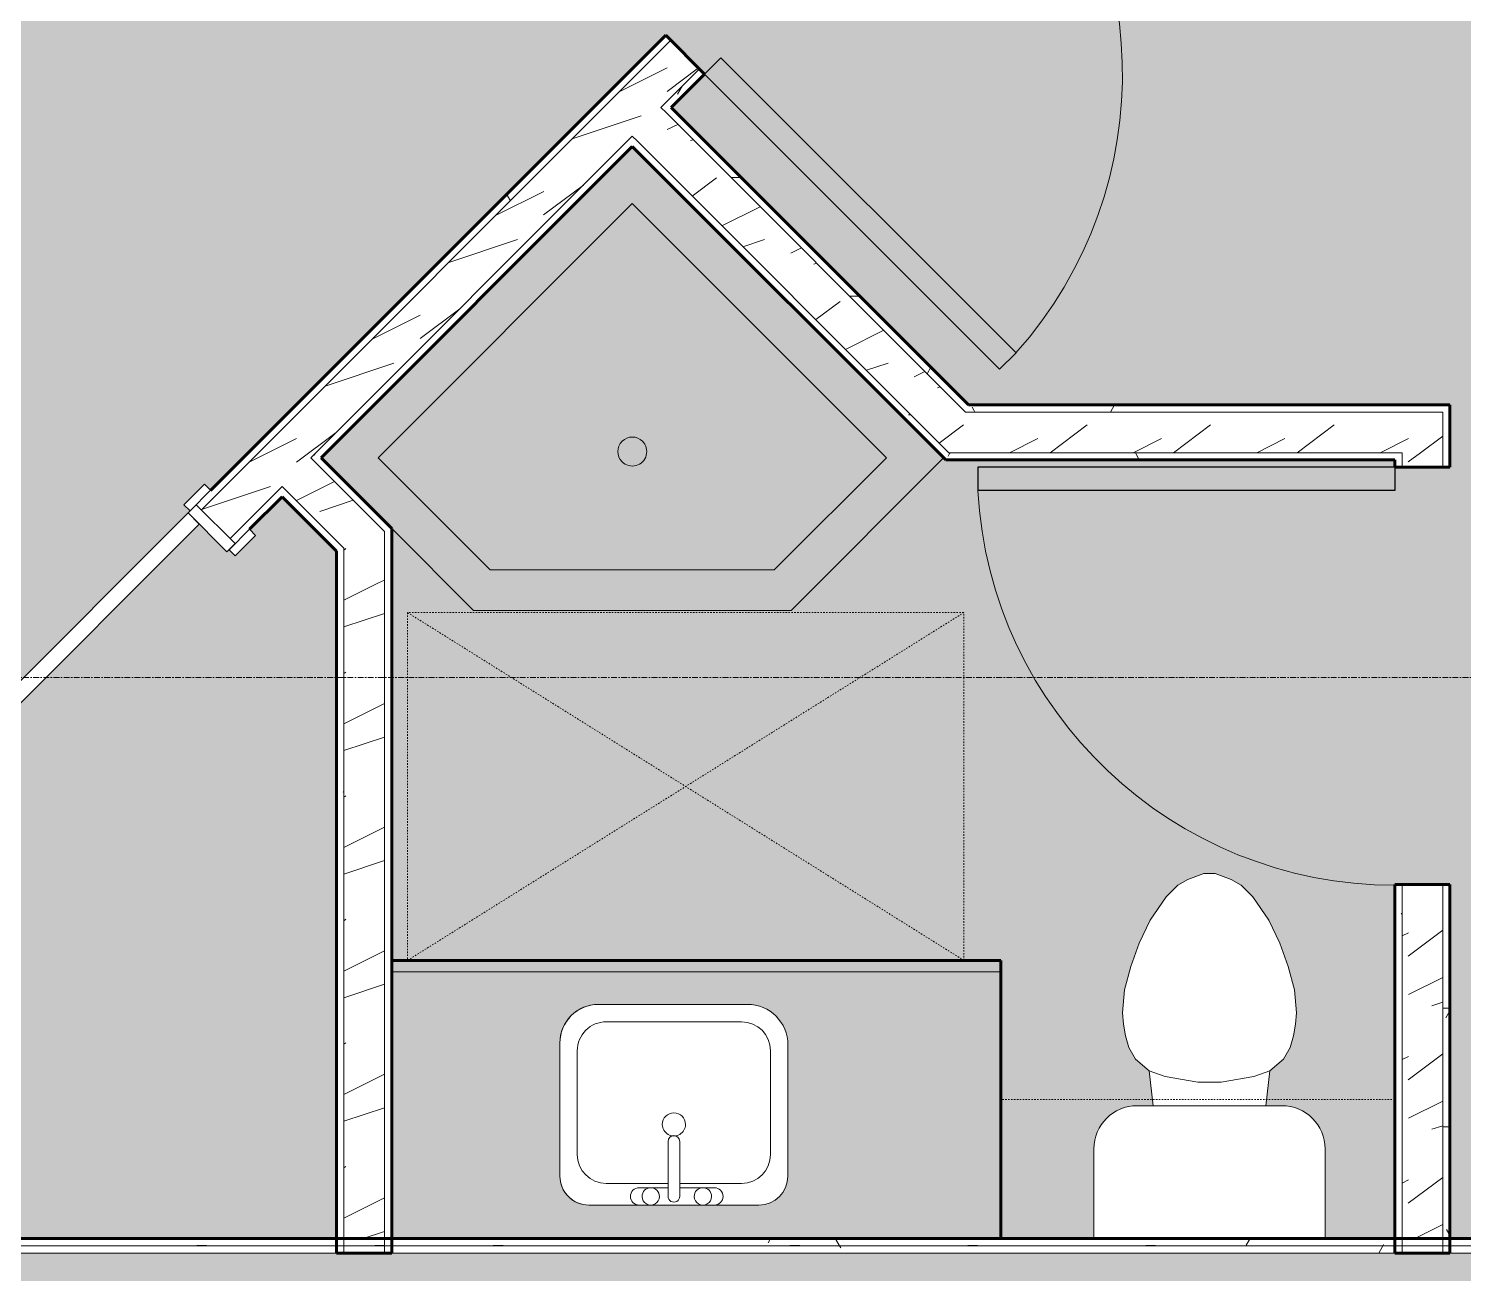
# Model space of a CAD drawing. Header units: inches. Extents: x -4105 to -1989, y 9836 to 11159.
# Drawn here: x -2390.2 to -2266.3, y 10415.8 to 10523.2 of the extents above; entities that cross this region are included whole.
import ezdxf

# ---------------------------------------------------------------- set-up
doc = ezdxf.new("R2010")
doc.units = ezdxf.units.IN
doc.header["$MEASUREMENT"] = 0
doc.linetypes.add('Dash', pattern=[0.25, 0.125, -0.125])
doc.linetypes.add('Grid Line 1_2_', pattern=[0.875, 0.5, -0.125, 0.125, -0.125])
for name, color, linetype, lineweight in [('0-1', 7, 'Continuous', 5), ('0-2', 7, 'Continuous', 9), ('A-AREA-PATT-2', 141, 'Continuous', 9), ('A-DOOR-1', 7, 'Continuous', 9), ('A-DOOR-2', 50, 'Continuous', 30), ('A-DOOR-FRAM-1', 50, 'Continuous', 30), ('A-GENM-HDLN-1', 7, 'Dash', 9), ('A-WALL', 113, 'Continuous', 18), ('A-WALL-2', 250, 'Continuous', 60), ('A-WALL-3', 10, 'Continuous', 18), ('A-WALL-PATT-1', 7, 'Continuous', 9), ('A-WALL-PATT-2', 253, 'Continuous', 9), ('A-WALL-PATT-4', 111, 'Continuous', 9), ('I-WALL-2', 2, 'Continuous', 60), ('P-SANR-FIXT-2', 7, 'Continuous', 9), ('Q-CASE-1', 253, 'Continuous', 9), ('Q-CASE-2', 250, 'Continuous', 60), ('Q-CASE-3', 7, 'Continuous', 9), ('Q-CASE-HDLN-1', 7, 'Dash', 9), ('S-GRID-1', 1, 'Grid Line 1_2_', 9)]:
    doc.layers.add(name, color=color, linetype=linetype, lineweight=lineweight)
pattern_1 = [(0, (0, -1194), (20.48, 5.12), [0.845, -14.515, 0.845, -14.515, -81.92]), (0, (0, -1194), (20.48, 5.12), [-30.72, 0.845, -29.875, 0.845, -14.515, -35.84]), (0, (0, -1194), (20.48, 5.12), [-76.8, 0.845, -9.395, 0.845, -24.755]), (120, (7.68, -1191.44), (-14.67405, 15.1762003), [0.845, -14.515, 0.845, -14.515, -81.92]), (120, (7.68, -1191.44), (-14.67405, 15.1762003), [-30.72, 0.845, -29.875, 0.845, -14.515, -35.84]), (120, (7.68, -1191.44), (-14.67405, 15.1762003), [-76.8, 0.845, -9.395, 0.845, -24.755]), (240, (10.24, -1181.2), (-5.80595, -20.2962003), [0.845, -14.515, 0.845, -14.515, -81.92]), (240, (10.24, -1181.2), (-5.80595, -20.2962003), [-30.72, 0.845, -29.875, 0.845, -14.515, -35.84]), (240, (10.24, -1181.2), (-5.80595, -20.2962003), [-76.8, 0.845, -9.395, 0.845, -24.755])]
pattern_2 = [(216.87, (4.265, -1183.338), (31.9871619, 21.32545714), [5.331, -47.981]), (206.565, (10.662, -1186.536), (-10.662476, -10.6620098), [11.921, -11.921]), (198.435, (10.662, -1191.868), (-21.32449365, -10.6625869), [6.744, -26.974])]

# ---------------------------------------------------------------- blocks, each defined once
blk = doc.blocks.new('Single-Flush - 36_ x 84_-1372839-ENLARGED FLOOR PLAN - 3RD FLOOR PLAN - WEST')
at = {"layer": 'A-DOOR-1'}
blk.add_arc((18, 2.37), 36.07, 93.1789, 180, dxfattribs=at)
at = {"layer": 'A-DOOR-2'}
for p, q in [((16, 2.37), (16, 38.39)), ((18, 38.39), (16, 38.39)), ((18, 2.37), (18, 38.39)), ((18, 2.37), (16, 2.37))]:
    blk.add_line(p, q, dxfattribs=at)
blk = doc.blocks.new('FOLDING_SLIDING CLOSET - 72_ x 80_-1372885-ENLARGED FLOOR PLAN - 3RD FLOOR PLAN - WEST')
at = {"layer": 'A-DOOR-1'}
for p, q in [((-38.75, 3.25), (-36.25, 3.25)), ((-38.75, 2.5), (-38.75, 3.25)), ((-36.25, 2.5), (-38.75, 2.5)), ((-36.25, 3.25), (-36.25, 2.5)), ((36.25, 3.25), (38.75, 3.25)), ((36.25, 2.5), (36.25, 3.25)), ((38.75, 2.5), (36.25, 2.5)), ((38.75, 3.25), (38.75, 2.5)), ((-38.75, -2.25), (-36.25, -2.25)), ((-38.75, -3), (-38.75, -2.25)), ((-36.25, -2.25), (-36.25, -3)), ((36.25, -2.25), (38.75, -2.25)), ((36.25, -3), (36.25, -2.25)), ((38.75, -2.25), (38.75, -3)), ((-36.25, -3), (-38.75, -3)), ((38.75, -3), (36.25, -3))]:
    blk.add_line(p, q, dxfattribs=at)
at = {"layer": 'A-DOOR-2'}
for p, q in [((-1, 0.5), (36, 0.5)), ((-1, -0.875), (-1, 0.5)), ((36, 0.5), (36, -0.875)), ((-36, -0.875), (1, -0.875)), ((-36, -2.25), (-36, -0.875)), ((36, -0.875), (-1, -0.875)), ((1, -0.875), (1, -2.25)), ((1, -2.25), (-36, -2.25))]:
    blk.add_line(p, q, dxfattribs=at)
at = {"layer": 'A-DOOR-FRAM-1'}
for p, q in [((-37, 2.5), (-36, 2.5)), ((-37, -2.25), (-37, 2.5)), ((-36, 2.5), (-36, -2.25)), ((36, 2.5), (37, 2.5)), ((36, -2.25), (36, 2.5)), ((37, 2.5), (37, -2.25)), ((-36, -2.25), (-37, -2.25)), ((37, -2.25), (36, -2.25))]:
    blk.add_line(p, q, dxfattribs=at)
blk = doc.blocks.new('M_Sink Vanity-Square - 500 x 440mm-1352614-ENLARGED FLOOR PLAN - 3RD FLOOR PLAN - WEST')
at = {"layer": 'P-SANR-FIXT-2'}
for p, q in [((7.96, 7.09), (-6.72, 7.09)), ((7.96, 7.09), (-6.72, 7.09)), ((3.62, 7.09), (-2.88, 7.09)), ((0.12, 6.33), (0.12, 1.59)), ((1.12, 6.33), (1.12, 1.59)), ((0.12, 5.22), (-5.22, 5.22)), ((-2.88, 5.59), (0.12, 5.59)), ((1.12, 5.59), (3.62, 5.59)), ((6.46, 5.22), (1.12, 5.22)), ((-9.22, 4.59), (-9.22, -6.73)), ((-9.22, 4.59), (-9.22, -6.73)), ((10.46, -6.91), (10.46, 4.59)), ((10.46, -6.91), (10.46, 4.59)), ((-7.72, 2.72), (-7.72, -6.23)), ((8.96, -6.23), (8.96, 2.72)), ((-5.22, -8.73), (6.46, -8.73)), ((-5.72, -10.23), (7.14, -10.23)), ((-5.72, -10.23), (7.14, -10.23))]:
    blk.add_line(p, q, dxfattribs=at)
for centre, radius, start, end in [((-6.72, 4.59), 2.5, 90, 180), ((-6.72, 4.59), 2.5, 90, 180), ((-2.88, 6.34), 0.75, 90, 270), ((-1.88, 6.34), 0.75, 360, 180), ((-1.88, 6.34), 0.75, 180, 0), ((0.62, 6.33), 0.5, 360, 180), ((2.62, 6.34), 0.75, 360, 180), ((2.62, 6.34), 0.75, 180, 360), ((3.62, 6.34), 0.75, 270, 90), ((7.96, 4.59), 2.5, 0, 90), ((7.96, 4.59), 2.5, 360, 90), ((-5.22, 2.72), 2.5, 90, 180), ((6.46, 2.72), 2.5, 0, 90), ((0.62, 1.59), 0.5, 180, 0), ((0.62, 0.13), 1, 360, 180), ((0.62, 0.13), 1, 180, 0), ((-5.72, -6.73), 3.5, 180, 270), ((-5.72, -6.73), 3.5, 180, 270), ((-5.22, -6.23), 2.5, 180, 270), ((6.46, -6.23), 2.5, 270, 0), ((7.14, -6.91), 3.32, 270, 360), ((7.14, -6.91), 3.32, 270, 0)]:
    blk.add_arc(centre, radius, start, end, dxfattribs=at)
blk = doc.blocks.new('OD_CW_Base Cabinet - OD_CW_Base Cabinet-1866993-ENLARGED FLOOR PLAN - 3RD FLOOR PLAN - WEST')
at = {"layer": 'Q-CASE-1'}
blk.add_hatch(color=256, dxfattribs=at).paths.add_polyline_path([(53.33, -1), (53.33, 0), (0.74, 0), (0.74, -1)], flags=0)
h = blk.add_hatch(color=256, dxfattribs=at)
h.paths.add_polyline_path([(0.74, -24), (53.33, -24), (53.33, -1), (0.74, -1), (0.74, -21.13)], flags=0)
h.paths.add_polyline_path([(17.75, -21.13), (17.11, -21.04), (16.5, -20.79), (15.98, -20.39), (15.59, -19.88), (15.34, -19.27), (15.25, -18.47), (15.25, -7.12), (15.37, -6.26), (15.7, -5.46), (16.22, -4.77), (16.91, -4.25), (17.75, -3.91), (18.57, -3.8), (31.44, -3.8), (32.44, -3.96), (33.19, -4.27), (33.91, -4.83), (34.47, -5.55), (34.82, -6.4), (34.94, -7.3), (34.94, -18.63), (34.85, -19.27), (34.6, -19.88), (34.2, -20.39), (33.69, -20.79), (33.08, -21.04), (32.44, -21.13), (18.57, -21.13)], flags=0)
at = {"layer": 'Q-CASE-2'}
for p, q in [((0.74, 0), (53.33, 0)), ((53.33, 0), (53.33, -24))]:
    blk.add_line(p, q, dxfattribs=at)
at = {"layer": 'Q-CASE-3'}
for p, q in [((0.74, 0), (53.33, 0)), ((53.33, -1), (0.74, -1)), ((0.74, -1), (53.33, -1)), ((53.33, 0), (53.33, -1)), ((53.33, -1), (53.33, -24))]:
    blk.add_line(p, q, dxfattribs=at)
blk = doc.blocks.new('Shower Base-Corner - 38_ x 38_-1684436-ENLARGED FLOOR PLAN - 3RD FLOOR PLAN - WEST')
at = {"layer": 'P-SANR-FIXT-2'}
for p, q in [((0, 38), (18.62, 38)), ((18.62, 38), (38, 18.62)), ((3.49, 34.51), (17.18, 34.51)), ((3.49, 3.49), (3.49, 34.51)), ((17.18, 34.51), (34.51, 17.18)), ((38, 18.62), (38, 8.63)), ((34.51, 17.18), (34.51, 3.49)), ((34.51, 3.49), (3.49, 3.49))]:
    blk.add_line(p, q, dxfattribs=at)
for start, end in [(360, 180), (180, 0)]:
    blk.add_arc((18.62, 18.62), 1.25, start, end, dxfattribs=at)
blk = doc.blocks.new('Toilet-Domestic-3D - Toilet-Domestic-3D-V32-ENLARGED FLOOR PLAN - 3RD FLOOR PLAN - WEST')
at = {"layer": 'P-SANR-FIXT-2'}
for p, q in [((-2.74, 11), (-1.87, 11.5)), ((-1.87, 11.5), (-0.5, 12)), ((-0.5, 12), (0.5, 12)), ((0.5, 12), (1.87, 11.5)), ((1.87, 11.5), (2.74, 11)), ((-5.13, 8), (-3.74, 10)), ((-3.74, 10), (-2.74, 11)), ((2.74, 11), (3.74, 10)), ((3.74, 10), (5.13, 8)), ((-6.06, 6), (-5.13, 8)), ((5.13, 8), (6.06, 6)), ((-6.79, 4), (-6.06, 6)), ((6.06, 6), (6.79, 4)), ((-7.33, 1.99), (-6.79, 4)), ((6.79, 4), (7.33, 1.99)), ((-7.5, 0), (-7.33, 1.99)), ((7.33, 1.99), (7.5, 0)), ((-7.41, -1), (-7.5, 0)), ((-7.24, -2), (-7.41, -1)), ((7.41, -1), (7.24, -2)), ((7.5, 0), (7.41, -1)), ((-6.97, -3), (-7.24, -2)), ((7.24, -2), (6.97, -3)), ((-6.4, -4), (-6.97, -3)), ((6.97, -3), (6.4, -4)), ((-5.21, -5), (-6.4, -4)), ((6.4, -4), (5.21, -5)), ((-3.84, -5.5), (-5.21, -5)), ((-4.86, -8.02), (-5.21, -5)), ((-1, -6), (-3.84, -5.5)), ((1, -6), (-1, -6)), ((3.84, -5.5), (1, -6)), ((5.21, -5), (3.84, -5.5)), ((4.86, -8.02), (5.21, -5)), ((6.25, -8.02), (-6.25, -8.02)), ((-9.98, -11.75), (-9.98, -19.48)), ((9.98, -19.48), (9.98, -11.75))]:
    blk.add_line(p, q, dxfattribs=at)
for centre, start, end in [((-6.25, -11.75), 90, 180), ((6.25, -11.75), 0, 90)]:
    blk.add_arc(centre, 3.73, start, end, dxfattribs=at)
blk = doc.blocks.new('OD_CW_Upper Cabinet - OD_CW_Upper Cabinet-1867009-ENLARGED FLOOR PLAN - 3RD FLOOR PLAN - WEST')
at = {"layer": 'Q-CASE-HDLN-1'}
for p, q in [((34.74, 24), (0.74, 24)), ((0.74, 24), (0.74, 12)), ((34.74, 12), (34.74, 24)), ((0.74, 12), (34.74, 12))]:
    blk.add_line(p, q, dxfattribs=at)
blk = doc.blocks.new('ADA Clearances - 30_x48_-V43-ENLARGED FLOOR PLAN - 3RD FLOOR PLAN - WEST')
at = {"layer": 'A-GENM-HDLN-1'}
for p, q in [((15, -24), (-15, 24)), ((-15, -24), (15, 24)), ((15, 24), (-15, 24)), ((-15, 24), (-15, -24)), ((-15, -24), (15, -24))]:
    blk.add_line(p, q, dxfattribs=at)
blk = doc.blocks.new('CTR - 1st Phase - Unit Layouts_rvt-1-ENLARGED FLOOR PLAN - 3RD FLOOR PLAN - WEST')
at = {"layer": 'A-WALL-PATT-1'}
h = blk.add_hatch(dxfattribs=at)
h.set_pattern_fill('FP_1', color=256, style=0, pattern_type=2)
h.set_pattern_definition(pattern_1)
h.paths.add_polyline_path([(-2438.19, 10418.73), (-2438.13, 10418.79), (-2438.25, 10418.79)], flags=0)
h.paths.add_polyline_path([(-2437.77, 10419.15), (-2427.59, 10429.33), (-2428.03, 10429.78), (-2438.2, 10419.57), (-2437.93, 10419.31)], flags=0)
h.paths.add_polyline_path([(-2375.26, 10481.66), (-2334.75, 10522.17), (-2335.19, 10522.62), (-2375.7, 10482.1)], flags=0)
h.paths.add_polyline_path([(-2309.29, 10547.63), (-2267.79, 10589.13), (-2268.68, 10589.13), (-2309.73, 10548.07)], flags=0)
h = blk.add_hatch(dxfattribs=at)
h.set_pattern_fill('FP_1', color=256, style=0, pattern_type=2)
h.set_pattern_definition(pattern_1)
h.paths.add_polyline_path([(-2432.96, 10418.79), (-2432.3, 10418.79), (-2424.67, 10426.42), (-2425.11, 10426.86), (-2433.18, 10418.79)], flags=0)
h.paths.add_polyline_path([(-2372.34, 10478.74), (-2367.86, 10483.23), (-2368.3, 10483.67), (-2372.79, 10479.19)], flags=0)
h.paths.add_polyline_path([(-2365.38, 10485.7), (-2337.63, 10513.46), (-2338.07, 10513.9), (-2365.83, 10486.15)], flags=0)
h.paths.add_polyline_path([(-2335.15, 10515.93), (-2331.83, 10519.26), (-2332.27, 10519.7), (-2335.6, 10516.38)], flags=0)
h.paths.add_polyline_path([(-2306.38, 10544.71), (-2303.86, 10547.23), (-2304.74, 10547.23), (-2306.82, 10545.15)], flags=0)
h.paths.add_polyline_path([(-2300.36, 10550.73), (-2266.08, 10585), (-2266.97, 10585), (-2301.24, 10550.73)], flags=0)
h = blk.add_hatch(dxfattribs=at)
h.set_pattern_fill('FP_1', color=256, style=0, pattern_type=2)
h.set_pattern_definition(pattern_1)
h.paths.add_polyline_path([(-2309.31, 10490.09), (-2308.42, 10490.09), (-2334.71, 10516.38), (-2335.15, 10515.93), (-2310.76, 10491.54)], flags=0)
h = blk.add_hatch(dxfattribs=at)
h.set_pattern_fill('FP_1', color=256, style=0, pattern_type=2)
h.set_pattern_definition(pattern_1)
h.paths.add_polyline_path([(-2310.76, 10485.96), (-2310.13, 10485.96), (-2337.63, 10513.46), (-2338.07, 10513.02), (-2311.02, 10485.96)], flags=0)
h = blk.add_hatch(dxfattribs=at)
h.set_pattern_fill('FP_1', color=256, style=0, pattern_type=2)
h.set_pattern_definition(pattern_1)
h.paths.add_polyline_path([(-2267.5, 10490.09), (-2267.5, 10490.71), (-2309.05, 10490.71), (-2308.42, 10490.09), (-2268.12, 10490.09)], flags=0)
h = blk.add_hatch(dxfattribs=at)
h.set_pattern_fill('FP_1', color=256, style=0, pattern_type=2)
h.set_pattern_definition(pattern_1)
h.paths.add_polyline_path([(-2267.64, 10418.79), (-2267.5, 10418.79), (-2267.5, 10449.34), (-2268.12, 10449.34), (-2268.12, 10418.79)], flags=0)
h.paths.add_polyline_path([(-2268.12, 10485.34), (-2267.5, 10485.34), (-2267.5, 10490.09), (-2268.12, 10490.09), (-2268.12, 10485.96)], flags=0)
h = blk.add_hatch(dxfattribs=at)
h.set_pattern_fill('FP_1', color=256, style=0, pattern_type=2)
h.set_pattern_definition(pattern_1)
h.paths.add_polyline_path([(-2310.13, 10485.96), (-2271.62, 10485.96), (-2271.62, 10486.59), (-2310.76, 10486.59), (-2310.32, 10486.15)], flags=0)
h = blk.add_hatch(dxfattribs=at)
h.set_pattern_fill('FP_1', color=256, style=0, pattern_type=2)
h.set_pattern_definition(pattern_1)
h.paths.add_polyline_path([(-2271.65, 10418.79), (-2271.62, 10418.79), (-2271.62, 10449.34), (-2272.25, 10449.34), (-2272.25, 10418.79)], flags=0)
h.paths.add_polyline_path([(-2272.25, 10485.34), (-2271.62, 10485.34), (-2271.62, 10485.96), (-2272.25, 10485.96)], flags=0)
h = blk.add_hatch(dxfattribs=at)
h.set_pattern_fill('FP_1', color=256, style=0, pattern_type=2)
h.set_pattern_definition(pattern_1)
h.paths.add_polyline_path([(-2363.59, 10418.79), (-2362.96, 10418.79), (-2362.96, 10477.45), (-2363.59, 10478.08), (-2363.59, 10443.46)], flags=0)
at = {"layer": 'A-WALL-PATT-2'}
h = blk.add_hatch(dxfattribs=at)
h.set_pattern_fill('FP_2', color=256, style=0, pattern_type=2)
h.set_pattern_definition(pattern_2)
h.paths.add_polyline_path([(-2437.65, 10418.19), (-2437.2, 10418.79), (-2433.18, 10418.79), (-2425.11, 10426.86), (-2427.59, 10429.33), (-2438.19, 10418.73), (-2437.67, 10418.21)], flags=0)
h.paths.add_polyline_path([(-2372.79, 10479.19), (-2332.27, 10519.7), (-2334.75, 10522.17), (-2375.26, 10481.66), (-2372.87, 10479.27)], flags=0)
h.paths.add_polyline_path([(-2306.82, 10545.15), (-2266.34, 10585.63), (-2271.29, 10585.63), (-2309.29, 10547.63), (-2308.89, 10547.23)], flags=0)
h = blk.add_hatch(dxfattribs=at)
h.set_pattern_fill('FP_2', color=256, style=0, pattern_type=2)
h.set_pattern_definition(pattern_2)
h.paths.add_polyline_path([(-2309.05, 10486.59), (-2305.81, 10486.59), (-2335.6, 10516.38), (-2338.07, 10513.9), (-2310.76, 10486.59), (-2309.31, 10486.59)], flags=0)
h = blk.add_hatch(dxfattribs=at)
h.set_pattern_fill('FP_2', color=256, style=0, pattern_type=2)
h.set_pattern_definition(pattern_2)
h.paths.add_polyline_path([(-2299.16, 10486.59), (-2268.12, 10486.59), (-2268.12, 10490.09), (-2309.31, 10490.09), (-2305.81, 10486.59), (-2304.92, 10486.59)], flags=0)
h = blk.add_hatch(dxfattribs=at)
h.set_pattern_fill('FP_2', color=256, style=0, pattern_type=2)
h.set_pattern_definition(pattern_2)
h.paths.add_polyline_path([(-2359.46, 10474.84), (-2359.46, 10479.79), (-2365.83, 10486.15), (-2368.3, 10483.67), (-2362.08, 10477.45)], flags=0)
h = blk.add_hatch(dxfattribs=at)
h.set_pattern_fill('FP_2', color=256, style=0, pattern_type=2)
h.set_pattern_definition(pattern_2)
h.paths.add_polyline_path([(-2271.48, 10418.79), (-2268.12, 10418.79), (-2268.12, 10449.34), (-2271.62, 10449.34), (-2271.62, 10418.79)], flags=0)
h.paths.add_polyline_path([(-2268.34, 10485.34), (-2268.12, 10485.34), (-2268.12, 10486.59), (-2271.62, 10486.59), (-2271.62, 10485.34)], flags=0)
h = blk.add_hatch(dxfattribs=at)
h.set_pattern_fill('FP_2', color=256, style=0, pattern_type=2)
h.set_pattern_definition(pattern_2)
h.paths.add_polyline_path([(-2362.89, 10418.79), (-2359.46, 10418.79), (-2359.46, 10474.84), (-2362.96, 10478.34), (-2362.96, 10418.79)], flags=0)
at = {"layer": 'A-WALL-2'}
for p, q in [((-2335.19, 10522.62), (-2374.47, 10483.34)), ((-2331.83, 10519.26), (-2335.19, 10522.62)), ((-2334.71, 10516.38), (-2331.83, 10519.26)), ((-2309.05, 10490.71), (-2334.71, 10516.38)), ((-2364.94, 10486.15), (-2338.07, 10513.02)), ((-2338.07, 10513.02), (-2311.02, 10485.96)), ((-2267.5, 10490.71), (-2309.05, 10490.71)), ((-2267.5, 10490.09), (-2267.5, 10490.71)), ((-2267.5, 10485.96), (-2267.5, 10490.09)), ((-2358.84, 10480.04), (-2364.94, 10486.15)), ((-2311.02, 10485.96), (-2310.13, 10485.96)), ((-2310.13, 10485.96), (-2304.3, 10485.96)), ((-2304.3, 10485.96), (-2272.25, 10485.96)), ((-2272.25, 10485.96), (-2272.25, 10485.34)), ((-2267.5, 10485.34), (-2267.5, 10485.96)), ((-2272.25, 10485.34), (-2267.5, 10485.34)), ((-2371.11, 10479.98), (-2368.3, 10482.79)), ((-2368.3, 10482.79), (-2363.59, 10478.08)), ((-2358.84, 10479.16), (-2358.84, 10480.04)), ((-2358.84, 10473.33), (-2358.84, 10479.16)), ((-2363.59, 10478.08), (-2363.59, 10417.54)), ((-2358.84, 10417.54), (-2358.84, 10473.33)), ((-2267.5, 10449.34), (-2272.25, 10449.34)), ((-2272.25, 10449.34), (-2272.25, 10417.54)), ((-2267.5, 10417.54), (-2267.5, 10449.34)), ((-2363.59, 10417.54), (-2358.84, 10417.54)), ((-2272.25, 10417.54), (-2267.5, 10417.54))]:
    blk.add_line(p, q, dxfattribs=at)
at = {"layer": 'A-WALL-3'}
for p, q in [((-2334.75, 10522.17), (-2375.26, 10481.66)), ((-2332.27, 10519.7), (-2335.6, 10516.38)), ((-2335.6, 10516.38), (-2335.15, 10515.93)), ((-2309.31, 10490.09), (-2335.15, 10515.93)), ((-2338.07, 10513.9), (-2365.83, 10486.15)), ((-2338.07, 10513.9), (-2337.63, 10513.46)), ((-2310.76, 10486.59), (-2337.63, 10513.46)), ((-2308.42, 10490.09), (-2309.31, 10490.09)), ((-2268.12, 10490.09), (-2308.42, 10490.09)), ((-2268.12, 10490.09), (-2268.12, 10486.59)), ((-2365.83, 10486.15), (-2365.38, 10485.7)), ((-2305.81, 10486.59), (-2310.76, 10486.59)), ((-2304.92, 10486.59), (-2305.81, 10486.59)), ((-2271.62, 10486.59), (-2304.92, 10486.59)), ((-2271.62, 10486.59), (-2271.62, 10485.96)), ((-2271.62, 10485.96), (-2271.62, 10485.34)), ((-2268.12, 10486.59), (-2268.12, 10485.96)), ((-2268.12, 10485.96), (-2268.12, 10485.34)), ((-2365.38, 10485.7), (-2359.46, 10479.79)), ((-2368.3, 10483.67), (-2372.79, 10479.19)), ((-2368.3, 10483.67), (-2367.86, 10483.23)), ((-2367.86, 10483.23), (-2362.96, 10478.34)), ((-2359.46, 10479.79), (-2359.46, 10474.84)), ((-2362.96, 10478.34), (-2362.96, 10477.45)), ((-2362.96, 10477.45), (-2362.96, 10417.54)), ((-2359.46, 10474.84), (-2359.46, 10473.95)), ((-2359.46, 10473.95), (-2359.46, 10417.54)), ((-2271.62, 10449.34), (-2271.62, 10417.54)), ((-2268.12, 10449.34), (-2268.12, 10417.54))]:
    blk.add_line(p, q, dxfattribs=at)
at = {"layer": '0-2'}
for name, p, rotation in [('Single-Flush - 36_ x 84_-1372839-ENLARGED FLOOR PLAN - 3RD FLOOR PLAN - WEST', (-2320.78, 10533.66), 225.0000000001308), ('Shower Base-Corner - 38_ x 38_-1684436-ENLARGED FLOOR PLAN - 3RD FLOOR PLAN - WEST', (-2338.07, 10513.02), 224.9999999999415), ('Single-Flush - 36_ x 84_-1372839-ENLARGED FLOOR PLAN - 3RD FLOOR PLAN - WEST', (-2269.87, 10467.34), 90.00000000011383), ('FOLDING_SLIDING CLOSET - 72_ x 80_-1372885-ENLARGED FLOOR PLAN - 3RD FLOOR PLAN - WEST', (-2400.28, 10454.35), 225.0000000001308), ('ADA Clearances - 30_x48_-V43-ENLARGED FLOOR PLAN - 3RD FLOOR PLAN - WEST', (-2333.46, 10457.79), 269.9999999999633), ('M_Sink Vanity-Square - 500 x 440mm-1352614-ENLARGED FLOOR PLAN - 3RD FLOOR PLAN - WEST', (-2333.86, 10428.76), 180), ('OD_CW_Upper Cabinet - OD_CW_Upper Cabinet-1867009-ENLARGED FLOOR PLAN - 3RD FLOOR PLAN - WEST', (-2271.51, 10442.79), 180)]:
    blk.add_blockref(name, p, dxfattribs=dict(at, rotation=rotation))
for name, p in [('Toilet-Domestic-3D - Toilet-Domestic-3D-V32-ENLARGED FLOOR PLAN - 3RD FLOOR PLAN - WEST', (-2288.25, 10438.27)), ('OD_CW_Base Cabinet - OD_CW_Base Cabinet-1866993-ENLARGED FLOOR PLAN - 3RD FLOOR PLAN - WEST', (-2359.58, 10442.79))]:
    blk.add_blockref(name, p, dxfattribs=at)
blk = doc.blocks.new('CTR - 1st Phase - Shell_rvt-1-ENLARGED FLOOR PLAN - 3RD FLOOR PLAN - WEST')
at = {"layer": 'S-GRID-1'}
blk.add_line((-1989.4, 10467.19), (-4072.56, 10467.19), dxfattribs=at)

msp = doc.modelspace()

# ---------------------------------------------------------------- hatches: boundary and pattern name
at = {"layer": 'A-AREA-PATT-2'}
h = msp.add_hatch(color=256, dxfattribs=at)
h.paths.add_polyline_path([(-2424.67, 10418.79), (-2363.59, 10418.79), (-2363.59, 10478.08), (-2368.3, 10482.79), (-2371.11, 10479.98), (-2370.58, 10479.45), (-2372.34, 10477.68), (-2372.87, 10478.21), (-2373.05, 10478.04), (-2375.44, 10480.42), (-2400.19, 10455.67), (-2399.21, 10454.7), (-2425.38, 10428.54), (-2423.96, 10427.13), (-2424.14, 10426.95), (-2423.61, 10426.42), (-2425.38, 10424.65), (-2425.91, 10425.18), (-2432.3, 10418.79), (-2425.11, 10418.79)], flags=0)
h.paths.add_polyline_path([(-2476.51, 10456.47), (-2451.06, 10481.93), (-2449.82, 10480.69), (-2475.28, 10455.24)], flags=0)
h.paths.add_polyline_path([(-2298.22, 10418.79), (-2298.22, 10426.52), (-2298.1, 10427.48), (-2297.72, 10428.38), (-2297.13, 10429.15), (-2296.36, 10429.74), (-2295.46, 10430.11), (-2294.42, 10430.24), (-2293.11, 10430.24), (-2293.46, 10433.27), (-2294.65, 10434.27), (-2295.21, 10435.27), (-2295.48, 10436.27), (-2295.66, 10437.27), (-2295.75, 10438.27), (-2295.57, 10440.26), (-2295.03, 10442.27), (-2294.31, 10444.27), (-2293.37, 10446.27), (-2291.99, 10448.27), (-2290.99, 10449.27), (-2290.12, 10449.77), (-2288.75, 10450.27), (-2287.75, 10450.27), (-2286.37, 10449.77), (-2285.51, 10449.27), (-2284.51, 10448.27), (-2283.12, 10446.27), (-2282.19, 10444.27), (-2281.46, 10442.27), (-2280.92, 10440.26), (-2280.75, 10438.27), (-2280.83, 10437.27), (-2281.01, 10436.27), (-2281.28, 10435.27), (-2281.85, 10434.27), (-2283.04, 10433.27), (-2283.38, 10430.24), (-2282, 10430.24), (-2281.03, 10430.11), (-2280.13, 10429.74), (-2279.36, 10429.15), (-2278.77, 10428.38), (-2278.4, 10427.48), (-2278.27, 10426.52), (-2278.27, 10418.79), (-2272.25, 10418.79), (-2272.25, 10449.34), (-2267.5, 10449.34), (-2267.5, 10418.79), (-2076.8, 10418.79), (-2076.8, 10546.6), (-2133.07, 10546.6), (-2133.07, 10545.85), (-2135.57, 10545.85), (-2135.57, 10546.6), (-2172.82, 10546.6), (-2172.82, 10547.98), (-2207.82, 10547.98), (-2207.82, 10546.6), (-2208.07, 10546.6), (-2208.07, 10545.85), (-2213.07, 10545.85), (-2213.07, 10546.6), (-2213.32, 10546.6), (-2213.32, 10547.98), (-2248.32, 10547.98), (-2248.32, 10546.6), (-2285.57, 10546.6), (-2285.57, 10545.85), (-2288.07, 10545.85), (-2288.07, 10546.6), (-2304.48, 10546.6), (-2306.38, 10544.71), (-2309.73, 10548.07), (-2268.05, 10589.75), (-2243.53, 10589.75), (-2243.53, 10613.75), (-2238.78, 10613.75), (-2238.78, 10621.75), (-2203.03, 10621.75), (-2203.03, 10613.75), (-2076.8, 10613.75), (-2076.8, 10742.38), (-2074.92, 10742.38), (-2074.92, 10844.39), (-2173.34, 10844.39), (-2173.34, 10847.14), (-2175.44, 10847.14), (-2175.44, 10844.39), (-2176.94, 10844.39), (-2176.94, 10842.51), (-2292.32, 10842.51), (-2292.32, 10704.13), (-2297.07, 10704.13), (-2297.07, 10842.51), (-2389.37, 10842.51), (-2389.37, 10707.76), (-2394.12, 10707.76), (-2394.12, 10842.51), (-2510.12, 10842.51), (-2510.12, 10803.73), (-2430.12, 10803.73), (-2430.12, 10725.73), (-2510.12, 10725.73), (-2510.12, 10662.5), (-2442.37, 10662.5), (-2442.37, 10657.75), (-2445.37, 10657.75), (-2445.37, 10621.06), (-2446.25, 10621.06), (-2446.25, 10657.06), (-2449.25, 10657.06), (-2449.25, 10621.06), (-2450.12, 10621.06), (-2450.12, 10627.75), (-2486.12, 10627.75), (-2486.12, 10536.48), (-2510.12, 10536.48), (-2510.12, 10528.46), (-2502.7, 10528.46), (-2501.73, 10528.33), (-2500.83, 10527.96), (-2500.06, 10527.37), (-2499.47, 10526.59), (-2499.1, 10525.7), (-2498.97, 10524.66), (-2498.97, 10523.34), (-2495.95, 10523.69), (-2494.95, 10524.88), (-2493.95, 10525.45), (-2492.95, 10525.72), (-2491.94, 10525.89), (-2490.95, 10525.98), (-2488.96, 10525.81), (-2486.95, 10525.27), (-2484.95, 10524.54), (-2482.95, 10523.61), (-2480.95, 10522.22), (-2479.95, 10521.22), (-2479.45, 10520.36), (-2478.95, 10518.98), (-2478.95, 10517.98), (-2479.45, 10516.61), (-2479.95, 10515.74), (-2481.06, 10514.66), (-2482.95, 10513.35), (-2484.95, 10512.42), (-2486.95, 10511.69), (-2488.96, 10511.16), (-2490.95, 10510.98), (-2491.94, 10511.07), (-2492.95, 10511.25), (-2493.95, 10511.51), (-2494.95, 10512.08), (-2495.95, 10513.27), (-2498.97, 10513.62), (-2498.97, 10512.23), (-2499.1, 10511.27), (-2499.47, 10510.37), (-2500.06, 10509.6), (-2500.83, 10509), (-2501.73, 10508.63), (-2502.7, 10508.51), (-2510.12, 10508.51), (-2510.12, 10502.48), (-2489.84, 10502.48), (-2489.84, 10493.11), (-2494.59, 10493.11), (-2494.59, 10497.73), (-2510.12, 10497.73), (-2510.12, 10455.16), (-2506.46, 10455.16), (-2494.59, 10467.03), (-2494.59, 10473.11), (-2489.84, 10473.11), (-2489.82, 10471.19), (-2480.64, 10462.02), (-2441.03, 10501.63), (-2437.67, 10498.27), (-2477.28, 10458.66), (-2477.22, 10458.59), (-2477.93, 10457.89), (-2476.51, 10456.47), (-2477.88, 10455.1), (-2477.44, 10454.66), (-2477.49, 10454.62), (-2452.91, 10430.05), (-2452.87, 10430.09), (-2452.43, 10429.65), (-2451.06, 10431.02), (-2449.64, 10429.6), (-2448.94, 10430.31), (-2438.22, 10419.59), (-2429.27, 10428.54), (-2429.8, 10429.07), (-2428.03, 10430.84), (-2427.5, 10430.31), (-2427.32, 10430.48), (-2426.35, 10429.51), (-2401.6, 10454.26), (-2402.57, 10455.23), (-2376.23, 10481.57), (-2376.76, 10482.1), (-2375, 10483.87), (-2374.47, 10483.34), (-2335.19, 10522.62), (-2331.83, 10519.26), (-2334.71, 10516.38), (-2309.05, 10490.71), (-2267.5, 10490.71), (-2267.5, 10485.34), (-2272.25, 10485.34), (-2272.25, 10485.96), (-2311.02, 10485.96), (-2338.07, 10513.02), (-2364.94, 10486.15), (-2358.84, 10480.04), (-2358.84, 10442.79), (-2306.25, 10442.79), (-2306.25, 10418.79)], flags=0)
h.paths.add_polyline_path([(-2176.04, 10419.05), (-2202.86, 10419.05), (-2202.86, 10499.05), (-2124.86, 10499.05), (-2124.86, 10419.05)], flags=0)
h.paths.add_polyline_path([(-2223.79, 10419.55), (-2223.79, 10437.55), (-2205.79, 10437.55), (-2205.79, 10419.55)], flags=0)
h.paths.add_polyline_path([(-2103.86, 10419.55), (-2121.86, 10419.55), (-2121.86, 10437.55), (-2103.86, 10437.55), (-2103.86, 10435.18)], flags=0)
h.paths.add_polyline_path([(-2513.12, 10444.26), (-2508.22, 10449.16), (-2513.12, 10449.16)], flags=0)
h.paths.add_polyline_path([(-2412.22, 10523.72), (-2415.58, 10527.08), (-2412.31, 10530.35), (-2450.12, 10568.17), (-2450.12, 10587.06), (-2445.37, 10587.06), (-2445.37, 10570.14), (-2408.95, 10533.71), (-2352.3, 10590.36), (-2352.3, 10657.75), (-2408.37, 10657.75), (-2408.37, 10658.63), (-2372.37, 10658.63), (-2372.37, 10661.63), (-2408.37, 10661.63), (-2408.37, 10662.5), (-2394.12, 10662.5), (-2394.12, 10671.76), (-2389.37, 10671.76), (-2389.37, 10662.5), (-2297.07, 10662.5), (-2297.07, 10668.13), (-2292.32, 10668.13), (-2292.32, 10643.62), (-2295.72, 10640.22), (-2295.19, 10639.69), (-2296.96, 10637.92), (-2297.49, 10638.45), (-2297.67, 10638.27), (-2298.64, 10639.25), (-2319.14, 10618.74), (-2318.17, 10617.77), (-2340.27, 10595.67), (-2339.74, 10595.14), (-2341.51, 10593.37), (-2342.04, 10593.9), (-2411.78, 10524.17)], flags=0)
h.paths.add_polyline_path([(-2272.8, 10547.98), (-2250.32, 10547.98), (-2250.32, 10549.35), (-2213.32, 10549.35), (-2213.32, 10551.35), (-2213.07, 10551.35), (-2213.07, 10552.1), (-2208.07, 10552.1), (-2208.07, 10551.35), (-2207.82, 10551.35), (-2207.82, 10549.35), (-2170.82, 10549.35), (-2170.82, 10547.98), (-2135.82, 10547.98), (-2135.82, 10551.35), (-2135.57, 10551.35), (-2135.57, 10552.1), (-2133.07, 10552.1), (-2133.07, 10551.35), (-2108.72, 10551.35), (-2108.72, 10585), (-2266.08, 10585), (-2299.73, 10551.35), (-2288.07, 10551.35), (-2288.07, 10552.1), (-2285.57, 10552.1), (-2285.57, 10551.35), (-2285.32, 10551.35), (-2285.32, 10547.98)], flags=0)
h.paths.add_polyline_path([(-2072.92, 10550.38), (-2072.92, 10588.4), (-2076.17, 10588.4), (-2076.17, 10585), (-2103.97, 10585), (-2103.97, 10551.35), (-2076.17, 10551.35), (-2076.17, 10550.38)], flags=0)
h.paths.add_polyline_path([(-2101.05, 10555.39), (-2101.05, 10556.39), (-2101.55, 10556.4), (-2101.55, 10557.14), (-2101.05, 10557.14), (-2101.05, 10573.39), (-2101.55, 10573.4), (-2101.55, 10573.89), (-2101.05, 10573.89), (-2101.05, 10583.39), (-2075.8, 10583.39), (-2075.8, 10555.39), (-2084.43, 10555.39)], flags=0)
h.paths.add_polyline_path([(-2238.78, 10589.75), (-2203.03, 10589.75), (-2203.03, 10591.75), (-2238.78, 10591.75)], flags=0)
h.paths.add_polyline_path([(-2347.55, 10595.11), (-2345.4, 10597.26), (-2345.93, 10597.79), (-2344.16, 10599.56), (-2343.63, 10599.03), (-2343.45, 10599.21), (-2341.07, 10596.82), (-2320.56, 10617.33), (-2321.53, 10618.3), (-2299.61, 10640.22), (-2301.03, 10641.63), (-2300.85, 10641.81), (-2301.38, 10642.34), (-2299.61, 10644.11), (-2299.08, 10643.58), (-2297.07, 10645.58), (-2297.07, 10657.75), (-2347.55, 10657.75), (-2347.55, 10595.58)], flags=0)
h.paths.add_polyline_path([(-2326.32, 10620.16), (-2344.7, 10638.55), (-2327.02, 10656.23), (-2308.64, 10637.84), (-2321.53, 10624.95)], flags=0)
h.paths.add_polyline_path([(-2168.53, 10658.88), (-2168.53, 10659.13), (-2171.16, 10659.13), (-2171.18, 10659.38), (-2172.11, 10659.4), (-2172.19, 10659.44), (-2172.25, 10659.58), (-2172.25, 10661.75), (-2250.33, 10661.75), (-2250.33, 10697.75), (-2232.94, 10697.75), (-2232.94, 10706.53), (-2216.44, 10706.53), (-2216.44, 10697.75), (-2204.94, 10697.75), (-2204.94, 10706.53), (-2188.44, 10706.53), (-2188.44, 10697.75), (-2173.72, 10697.75), (-2173.72, 10706.53), (-2157.22, 10706.53), (-2157.22, 10697.75), (-2145.72, 10697.75), (-2145.72, 10706.53), (-2129.22, 10706.53), (-2129.22, 10697.75), (-2112.8, 10697.75), (-2112.8, 10661.75), (-2148.25, 10661.75), (-2148.26, 10659.53), (-2148.31, 10659.44), (-2148.45, 10659.38), (-2149.34, 10659.38), (-2149.34, 10659.13), (-2153.07, 10659.13), (-2153.07, 10658.88), (-2155.04, 10658.88), (-2155.04, 10659.13), (-2164.4, 10659.13), (-2164.4, 10658.88), (-2164.99, 10658.88), (-2164.99, 10659.13), (-2165.58, 10659.12), (-2165.58, 10658.88), (-2166.17, 10658.88), (-2166.17, 10659.13), (-2166.76, 10659.13), (-2166.76, 10658.88), (-2167.35, 10658.88), (-2167.35, 10659.13), (-2167.94, 10659.13), (-2167.94, 10658.88), (-2168.4, 10658.88)], flags=0)
h.paths.add_polyline_path([(-2504.51, 10704.8), (-2509.62, 10704.8), (-2509.62, 10722.8), (-2491.62, 10722.8), (-2491.62, 10704.8)], flags=0)
h.paths.add_polyline_path([(-2207.36, 10741.11), (-2207.36, 10776.11), (-2201.36, 10776.11), (-2201.36, 10777.11), (-2129.36, 10777.11), (-2129.36, 10776.11), (-2123.36, 10776.11), (-2123.36, 10741.11), (-2176.04, 10741.11)], flags=0)
h.paths.add_polyline_path([(-2231.8, 10780.44), (-2252.36, 10780.44), (-2252.36, 10828.44), (-2217.36, 10828.44), (-2217.36, 10822.44), (-2216.36, 10822.44), (-2216.36, 10786.44), (-2217.36, 10786.44), (-2217.36, 10780.44)], flags=0)
h.paths.add_polyline_path([(-2085.86, 10780.44), (-2113.36, 10780.44), (-2113.36, 10786.44), (-2114.36, 10786.44), (-2114.36, 10822.44), (-2113.36, 10822.44), (-2113.36, 10828.44), (-2078.36, 10828.44), (-2078.36, 10780.44), (-2082.36, 10780.44)], flags=0)
h.paths.add_polyline_path([(-2491.62, 10806.73), (-2509.62, 10806.73), (-2509.62, 10824.73), (-2491.62, 10824.73)], flags=0)
h.paths.add_polyline_path([(-2188.53, 10825.36), (-2188.53, 10825.39), (-2203.72, 10825.39), (-2203.72, 10825.36), (-2204.21, 10825.36), (-2204.21, 10825.39), (-2204.87, 10825.39), (-2204.87, 10841.51), (-2132.87, 10841.51), (-2132.87, 10825.39), (-2133.53, 10825.39), (-2133.56, 10825.36), (-2134.02, 10825.36), (-2134.02, 10825.39), (-2149.21, 10825.39), (-2149.21, 10825.36), (-2150.21, 10825.36), (-2150.21, 10825.39), (-2150.87, 10825.39), (-2150.87, 10829.39), (-2186.87, 10829.39), (-2186.87, 10825.39), (-2187.53, 10825.39), (-2187.53, 10825.36), (-2187.87, 10825.36)], flags=0)
at = {"layer": 'A-WALL-PATT-4'}
h = msp.add_hatch(dxfattribs=at)
h.set_pattern_fill('FP_1', color=256, style=0, pattern_type=2)
h.set_pattern_definition(pattern_1)
h.paths.add_polyline_path([(-2124.86, 10417.54), (-2076.17, 10417.54), (-2076.17, 10418.16), (-2438.56, 10418.16), (-2437.93, 10417.54), (-2176.04, 10417.54)], flags=0)
h = msp.add_hatch(dxfattribs=at)
h.set_pattern_fill('FP_1', color=256, style=0, pattern_type=2)
h.set_pattern_definition(pattern_1)
h.paths.add_polyline_path([(-2124.86, 10418.16), (-2076.17, 10418.16), (-2076.17, 10418.79), (-2437.2, 10418.79), (-2437.67, 10418.21), (-2438.25, 10418.79), (-2438.3, 10418.79), (-2437.67, 10418.16), (-2176.04, 10418.16)], flags=0)
h = msp.add_hatch(dxfattribs=at)
h.set_pattern_fill('FP_4', color=256, style=0, pattern_type=2)
h.set_pattern_definition([(161.57, (0.32, -1193.68), (-2.560496185, -0.000537386), [0, -18.214, 2.022, 0]), (18.43, (-0.32, -1193.68), (-2.560496185, 0.000537386), [0, -18.214, 2.022, 0]), (108.43, (0.32, -1193.68), (1.27922091, -6.400876726), [6.07, -14.166]), (71.57, (-0.32, -1193.68), (1.27922091, 6.400876726), [6.07, -14.166])])
h.paths.add_polyline_path([(-2441.95, 10414.04), (-2076.17, 10414.04), (-2076.17, 10417.54), (-2438.45, 10417.54), (-2441.55, 10414.44)], flags=0)

# ---------------------------------------------------------------- linework, layer by layer
at = {"layer": 'A-WALL'}
for p, q in [((-2076.17, 10418.16), (-2437.67, 10418.16)), ((-2076.17, 10417.54), (-2437.93, 10417.54))]:
    msp.add_line(p, q, dxfattribs=at)
at = {"layer": 'I-WALL-2'}
msp.add_line((-2076.17, 10418.79), (-2437.42, 10418.79), dxfattribs=at)

# ---------------------------------------------------------------- block references
at = {"layer": '0-1'}
for name in ['CTR - 1st Phase - Shell_rvt-1-ENLARGED FLOOR PLAN - 3RD FLOOR PLAN - WEST', 'CTR - 1st Phase - Unit Layouts_rvt-1-ENLARGED FLOOR PLAN - 3RD FLOOR PLAN - WEST']:
    msp.add_blockref(name, (0, 0), dxfattribs=at)

doc.saveas('drawing.dxf')
